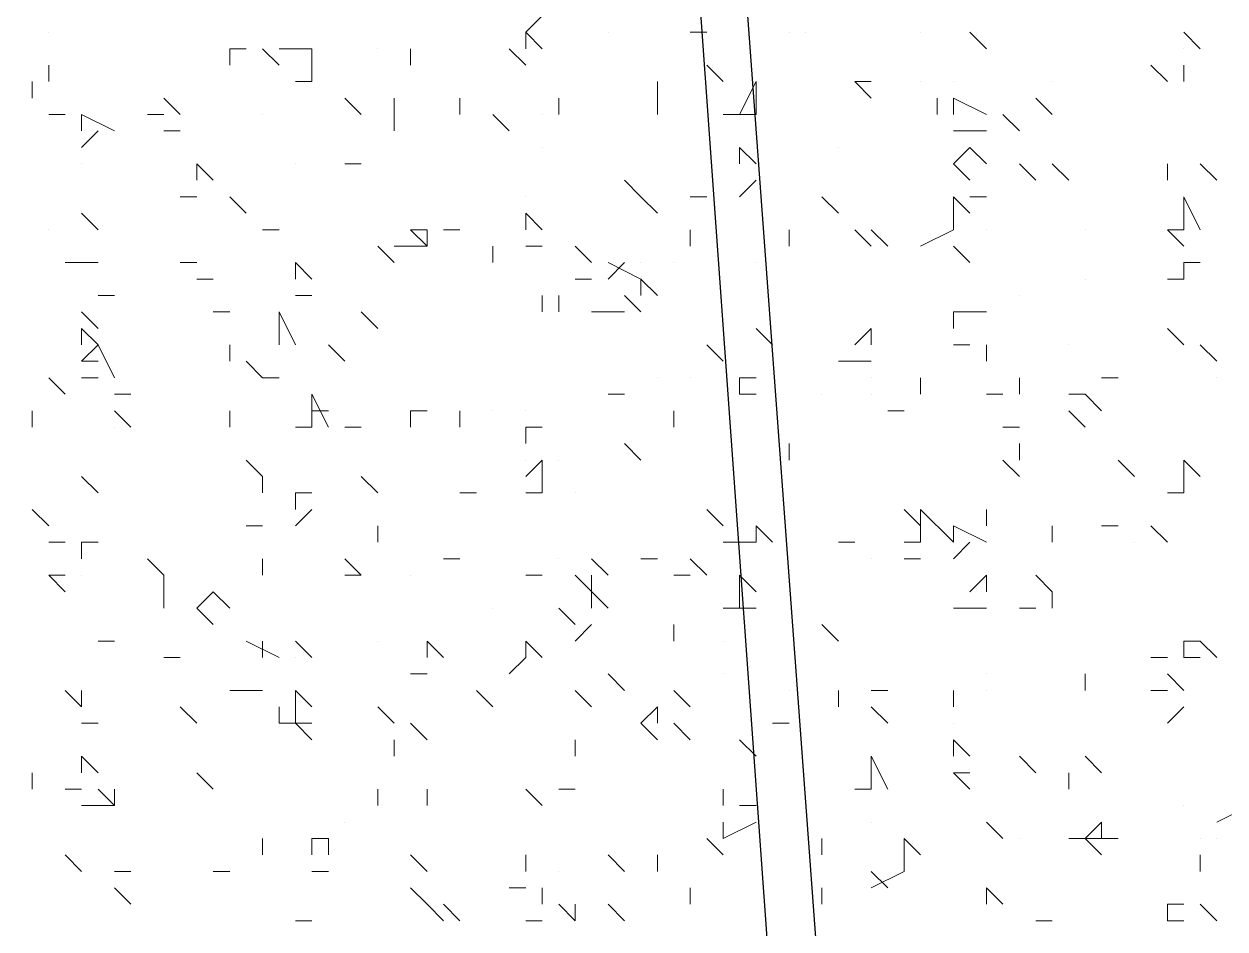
# Model space of a CAD drawing. Header units: millimetres. Extents: x 2928 to 3112, y 1220 to 1280.
# Drawn here: x 3001.4205 to 3001.6638, y 1265.2723 to 1265.4556 of the extents above; entities that cross this region are included whole.
import ezdxf

# ---------------------------------------------------------------- set-up
doc = ezdxf.new("R2010")
doc.units = ezdxf.units.MM

msp = doc.modelspace()

# ---------------------------------------------------------------- linework, layer by layer
at = {"color": 253, "linetype": 'Continuous', "lineweight": -2, "true_color": 0x9a9a9a}
msp.add_lwpolyline([(3000.56216, 1266.40731), (2999.63548, 1266.34065), (2999.91549, 1262.49726), (3000.8455, 1262.56393), (3001.77551, 1262.63393), (3001.49218, 1266.47398)], close=True, dxfattribs=at)
msp.add_lwpolyline([(3000.72217, 1264.49062), (3001.62218, 1264.55729), (3001.48551, 1266.46398), (3001.1255, 1266.43731), (3001.17217, 1265.82397), (3000.60883, 1265.78064)], dxfattribs=at)
at = {"color": 92, "linetype": 'Continuous', "lineweight": 5, "true_color": 0x00b800}
for points in [[(3001.52218, 1265.45397), (3001.52551, 1265.4573), (3001.52551, 1265.4573)], [(3001.52218, 1265.45397), (3001.52551, 1265.45063), (3001.52551, 1265.45063)], [(3001.52218, 1265.45397), (3001.52218, 1265.45063), (3001.52218, 1265.45063)], [(3001.55884, 1265.45397), (3001.55551, 1265.45397), (3001.55551, 1265.45397)], [(3001.61551, 1265.45063), (3001.61218, 1265.45397), (3001.61218, 1265.45397)], [(3001.65551, 1265.45397), (3001.65885, 1265.45063), (3001.65885, 1265.45063)], [(3001.46551, 1265.45063), (3001.46218, 1265.45063), (3001.46218, 1265.45063)], [(3001.46218, 1265.4473), (3001.46218, 1265.45063), (3001.46218, 1265.45063)], [(3001.47218, 1265.4473), (3001.46884, 1265.45063), (3001.46884, 1265.45063)], [(3001.47218, 1265.45063), (3001.47884, 1265.45063), (3001.47884, 1265.45063)], [(3001.47884, 1265.45063), (3001.47884, 1265.4473), (3001.47884, 1265.4473)], [(3001.47884, 1265.45063), (3001.47884, 1265.44397), (3001.47884, 1265.44397)], [(3001.49884, 1265.4473), (3001.49884, 1265.45063), (3001.49884, 1265.45063)], [(3001.51884, 1265.45063), (3001.52218, 1265.4473), (3001.52218, 1265.4473)], [(3001.42551, 1265.44397), (3001.42551, 1265.4473), (3001.42551, 1265.4473)], [(3001.56218, 1265.44397), (3001.55884, 1265.4473), (3001.55884, 1265.4473)], [(3001.65218, 1265.44397), (3001.64885, 1265.4473), (3001.64885, 1265.4473)], [(3001.65551, 1265.44397), (3001.65551, 1265.4473), (3001.65551, 1265.4473)], [(3001.42218, 1265.44063), (3001.42218, 1265.44397), (3001.42218, 1265.44397)], [(3001.47551, 1265.44397), (3001.47884, 1265.44397), (3001.47884, 1265.44397)], [(3001.54884, 1265.44063), (3001.54884, 1265.44397), (3001.54884, 1265.44397)], [(3001.56884, 1265.44397), (3001.56551, 1265.4373), (3001.56551, 1265.4373)], [(3001.56884, 1265.44397), (3001.56884, 1265.4373), (3001.56884, 1265.4373)], [(3001.56884, 1265.44063), (3001.56884, 1265.44397), (3001.56884, 1265.44397)], [(3001.59218, 1265.44063), (3001.58884, 1265.44397), (3001.58884, 1265.44397)], [(3001.59218, 1265.44397), (3001.58884, 1265.44397), (3001.58884, 1265.44397)], [(3001.45218, 1265.4373), (3001.44884, 1265.44063), (3001.44884, 1265.44063)], [(3001.48884, 1265.4373), (3001.48551, 1265.44063), (3001.48551, 1265.44063)], [(3001.49551, 1265.4373), (3001.49551, 1265.44063), (3001.49551, 1265.44063)], [(3001.50884, 1265.4373), (3001.50884, 1265.44063), (3001.50884, 1265.44063)], [(3001.52884, 1265.4373), (3001.52884, 1265.44063), (3001.52884, 1265.44063)], [(3001.54884, 1265.4373), (3001.54884, 1265.44063), (3001.54884, 1265.44063)], [(3001.60551, 1265.4373), (3001.60551, 1265.44063), (3001.60551, 1265.44063)], [(3001.60885, 1265.44063), (3001.61551, 1265.4373), (3001.61551, 1265.4373)], [(3001.60885, 1265.44063), (3001.60885, 1265.4373), (3001.60885, 1265.4373)], [(3001.62885, 1265.4373), (3001.62551, 1265.44063), (3001.62551, 1265.44063)], [(3001.42884, 1265.4373), (3001.42551, 1265.4373), (3001.42551, 1265.4373)], [(3001.43218, 1265.4373), (3001.43884, 1265.43397), (3001.43884, 1265.43397)], [(3001.43218, 1265.4373), (3001.43218, 1265.43397), (3001.43218, 1265.43397)], [(3001.44884, 1265.4373), (3001.44551, 1265.4373), (3001.44551, 1265.4373)], [(3001.49551, 1265.43397), (3001.49551, 1265.4373), (3001.49551, 1265.4373)], [(3001.51884, 1265.43397), (3001.51551, 1265.4373), (3001.51551, 1265.4373)], [(3001.56218, 1265.4373), (3001.56884, 1265.4373), (3001.56884, 1265.4373)], [(3001.62218, 1265.43397), (3001.61885, 1265.4373), (3001.61885, 1265.4373)], [(3001.43218, 1265.43063), (3001.43551, 1265.43397), (3001.43551, 1265.43397)], [(3001.45218, 1265.43397), (3001.44884, 1265.43397), (3001.44884, 1265.43397)], [(3001.60885, 1265.43397), (3001.61551, 1265.43397), (3001.61551, 1265.43397)], [(3001.56551, 1265.43063), (3001.56884, 1265.4273), (3001.56884, 1265.4273)], [(3001.56551, 1265.43063), (3001.56551, 1265.4273), (3001.56551, 1265.4273)], [(3001.61218, 1265.43063), (3001.60885, 1265.4273), (3001.60885, 1265.4273)], [(3001.61218, 1265.43063), (3001.61551, 1265.4273), (3001.61551, 1265.4273)], [(3001.45551, 1265.4273), (3001.45884, 1265.42397), (3001.45884, 1265.42397)], [(3001.45551, 1265.4273), (3001.45551, 1265.42397), (3001.45551, 1265.42397)], [(3001.48884, 1265.4273), (3001.48551, 1265.4273), (3001.48551, 1265.4273)], [(3001.60885, 1265.4273), (3001.61218, 1265.42397), (3001.61218, 1265.42397)], [(3001.62551, 1265.42397), (3001.62218, 1265.4273), (3001.62218, 1265.4273)], [(3001.63218, 1265.42397), (3001.62885, 1265.4273), (3001.62885, 1265.4273)], [(3001.65218, 1265.42397), (3001.65218, 1265.4273), (3001.65218, 1265.4273)], [(3001.66218, 1265.42397), (3001.65885, 1265.4273), (3001.65885, 1265.4273)], [(3001.54551, 1265.42063), (3001.54218, 1265.42397), (3001.54218, 1265.42397)], [(3001.56551, 1265.42063), (3001.56884, 1265.42397), (3001.56884, 1265.42397)], [(3001.45218, 1265.42063), (3001.45551, 1265.42063), (3001.45551, 1265.42063)], [(3001.46551, 1265.4173), (3001.46218, 1265.42063), (3001.46218, 1265.42063)], [(3001.54884, 1265.4173), (3001.54551, 1265.42063), (3001.54551, 1265.42063)], [(3001.55884, 1265.42063), (3001.55551, 1265.42063), (3001.55551, 1265.42063)], [(3001.58551, 1265.4173), (3001.58218, 1265.42063), (3001.58218, 1265.42063)], [(3001.60885, 1265.42063), (3001.61218, 1265.4173), (3001.61218, 1265.4173)], [(3001.60885, 1265.42063), (3001.60885, 1265.41397), (3001.60885, 1265.41397)], [(3001.61551, 1265.42063), (3001.61218, 1265.42063), (3001.61218, 1265.42063)], [(3001.65551, 1265.42063), (3001.65885, 1265.41397), (3001.65885, 1265.41397)], [(3001.65551, 1265.42063), (3001.65551, 1265.41397), (3001.65551, 1265.41397)], [(3001.43551, 1265.41397), (3001.43218, 1265.4173), (3001.43218, 1265.4173)], [(3001.52218, 1265.4173), (3001.52551, 1265.41397), (3001.52551, 1265.41397)], [(3001.52218, 1265.4173), (3001.52218, 1265.41397), (3001.52218, 1265.41397)], [(3001.60885, 1265.41397), (3001.60885, 1265.4173), (3001.60885, 1265.4173)], [(3001.47218, 1265.41397), (3001.46884, 1265.41397), (3001.46884, 1265.41397)], [(3001.50218, 1265.41397), (3001.49884, 1265.41397), (3001.49884, 1265.41397)], [(3001.50218, 1265.41063), (3001.49884, 1265.41397), (3001.49884, 1265.41397)], [(3001.50218, 1265.41397), (3001.50218, 1265.41063), (3001.50218, 1265.41063)], [(3001.50884, 1265.41397), (3001.50551, 1265.41397), (3001.50551, 1265.41397)], [(3001.55551, 1265.41063), (3001.55551, 1265.41397), (3001.55551, 1265.41397)], [(3001.57551, 1265.41063), (3001.57551, 1265.41397), (3001.57551, 1265.41397)], [(3001.59218, 1265.41063), (3001.58884, 1265.41397), (3001.58884, 1265.41397)], [(3001.59551, 1265.41063), (3001.59218, 1265.41397), (3001.59218, 1265.41397)], [(3001.60218, 1265.41063), (3001.60885, 1265.41397), (3001.60885, 1265.41397)], [(3001.65218, 1265.41397), (3001.65551, 1265.41397), (3001.65551, 1265.41397)], [(3001.65551, 1265.41063), (3001.65218, 1265.41397), (3001.65218, 1265.41397)], [(3001.49551, 1265.4073), (3001.49218, 1265.41063), (3001.49218, 1265.41063)], [(3001.49551, 1265.41063), (3001.50218, 1265.41063), (3001.50218, 1265.41063)], [(3001.51551, 1265.4073), (3001.51551, 1265.41063), (3001.51551, 1265.41063)], [(3001.52218, 1265.41063), (3001.52551, 1265.41063), (3001.52551, 1265.41063)], [(3001.53551, 1265.4073), (3001.53218, 1265.41063), (3001.53218, 1265.41063)], [(3001.61218, 1265.4073), (3001.60885, 1265.41063), (3001.60885, 1265.41063)], [(3001.43218, 1265.4073), (3001.42884, 1265.4073), (3001.42884, 1265.4073)], [(3001.43551, 1265.4073), (3001.43218, 1265.4073), (3001.43218, 1265.4073)], [(3001.45551, 1265.4073), (3001.45218, 1265.4073), (3001.45218, 1265.4073)], [(3001.47551, 1265.4073), (3001.47884, 1265.40397), (3001.47884, 1265.40397)], [(3001.47551, 1265.4073), (3001.47551, 1265.40397), (3001.47551, 1265.40397)], [(3001.53884, 1265.4073), (3001.54551, 1265.40397), (3001.54551, 1265.40397)], [(3001.54218, 1265.4073), (3001.53884, 1265.40397), (3001.53884, 1265.40397)], [(3001.65551, 1265.4073), (3001.65885, 1265.4073), (3001.65885, 1265.4073)], [(3001.65551, 1265.4073), (3001.65551, 1265.40397), (3001.65551, 1265.40397)], [(3001.45884, 1265.40397), (3001.45551, 1265.40397), (3001.45551, 1265.40397)], [(3001.53551, 1265.40397), (3001.53218, 1265.40397), (3001.53218, 1265.40397)], [(3001.54551, 1265.40397), (3001.54884, 1265.40063), (3001.54884, 1265.40063)], [(3001.54551, 1265.40397), (3001.54551, 1265.40063), (3001.54551, 1265.40063)], [(3001.65218, 1265.40397), (3001.65551, 1265.40397), (3001.65551, 1265.40397)], [(3001.43884, 1265.40063), (3001.43551, 1265.40063), (3001.43551, 1265.40063)], [(3001.47551, 1265.40063), (3001.47884, 1265.40063), (3001.47884, 1265.40063)], [(3001.52551, 1265.3973), (3001.52551, 1265.40063), (3001.52551, 1265.40063)], [(3001.52884, 1265.3973), (3001.52884, 1265.40063), (3001.52884, 1265.40063)], [(3001.54218, 1265.40063), (3001.54551, 1265.3973), (3001.54551, 1265.3973)], [(3001.43551, 1265.39397), (3001.43218, 1265.3973), (3001.43218, 1265.3973)], [(3001.46218, 1265.3973), (3001.45884, 1265.3973), (3001.45884, 1265.3973)], [(3001.47218, 1265.3973), (3001.47551, 1265.39063), (3001.47551, 1265.39063)], [(3001.47218, 1265.3973), (3001.47218, 1265.39063), (3001.47218, 1265.39063)], [(3001.49218, 1265.39397), (3001.48884, 1265.3973), (3001.48884, 1265.3973)], [(3001.53551, 1265.3973), (3001.54218, 1265.3973), (3001.54218, 1265.3973)], [(3001.60885, 1265.3973), (3001.61551, 1265.3973), (3001.61551, 1265.3973)], [(3001.60885, 1265.3973), (3001.60885, 1265.39397), (3001.60885, 1265.39397)], [(3001.43218, 1265.39397), (3001.43551, 1265.39063), (3001.43551, 1265.39063)], [(3001.43218, 1265.39397), (3001.43218, 1265.39063), (3001.43218, 1265.39063)], [(3001.57218, 1265.39063), (3001.56884, 1265.39397), (3001.56884, 1265.39397)], [(3001.59218, 1265.39397), (3001.58884, 1265.39063), (3001.58884, 1265.39063)], [(3001.59218, 1265.39397), (3001.59218, 1265.39063), (3001.59218, 1265.39063)], [(3001.59218, 1265.39063), (3001.59218, 1265.39397), (3001.59218, 1265.39397)], [(3001.65551, 1265.39063), (3001.65218, 1265.39397), (3001.65218, 1265.39397)], [(3001.43551, 1265.39063), (3001.43218, 1265.3873), (3001.43218, 1265.3873)], [(3001.43551, 1265.39063), (3001.43884, 1265.38397), (3001.43884, 1265.38397)], [(3001.46218, 1265.3873), (3001.46218, 1265.39063), (3001.46218, 1265.39063)], [(3001.48551, 1265.3873), (3001.48218, 1265.39063), (3001.48218, 1265.39063)], [(3001.56218, 1265.3873), (3001.55884, 1265.39063), (3001.55884, 1265.39063)], [(3001.60885, 1265.39063), (3001.61218, 1265.39063), (3001.61218, 1265.39063)], [(3001.61551, 1265.3873), (3001.61551, 1265.39063), (3001.61551, 1265.39063)], [(3001.66218, 1265.3873), (3001.65885, 1265.39063), (3001.65885, 1265.39063)], [(3001.43218, 1265.3873), (3001.43551, 1265.3873), (3001.43551, 1265.3873)], [(3001.46884, 1265.38397), (3001.46551, 1265.3873), (3001.46551, 1265.3873)], [(3001.58551, 1265.3873), (3001.59218, 1265.3873), (3001.59218, 1265.3873)], [(3001.42884, 1265.38063), (3001.42551, 1265.38397), (3001.42551, 1265.38397)], [(3001.43218, 1265.38397), (3001.43551, 1265.38397), (3001.43551, 1265.38397)], [(3001.46884, 1265.38397), (3001.47218, 1265.38397), (3001.47218, 1265.38397)], [(3001.56551, 1265.38397), (3001.56884, 1265.38397), (3001.56884, 1265.38397)], [(3001.56551, 1265.38397), (3001.56551, 1265.38063), (3001.56551, 1265.38063)], [(3001.60218, 1265.38063), (3001.60218, 1265.38397), (3001.60218, 1265.38397)], [(3001.62218, 1265.38063), (3001.62218, 1265.38397), (3001.62218, 1265.38397)], [(3001.64218, 1265.38397), (3001.63885, 1265.38397), (3001.63885, 1265.38397)], [(3001.44218, 1265.38063), (3001.43884, 1265.38063), (3001.43884, 1265.38063)], [(3001.47884, 1265.38063), (3001.48218, 1265.37397), (3001.48218, 1265.37397)], [(3001.47884, 1265.38063), (3001.47884, 1265.37397), (3001.47884, 1265.37397)], [(3001.54218, 1265.38063), (3001.53884, 1265.38063), (3001.53884, 1265.38063)], [(3001.56551, 1265.38063), (3001.56884, 1265.38063), (3001.56884, 1265.38063)], [(3001.61885, 1265.38063), (3001.61551, 1265.38063), (3001.61551, 1265.38063)], [(3001.63551, 1265.38063), (3001.63218, 1265.38063), (3001.63218, 1265.38063)], [(3001.63551, 1265.38063), (3001.63885, 1265.3773), (3001.63885, 1265.3773)], [(3001.42218, 1265.37397), (3001.42218, 1265.3773), (3001.42218, 1265.3773)], [(3001.44218, 1265.37397), (3001.43884, 1265.3773), (3001.43884, 1265.3773)], [(3001.46218, 1265.37397), (3001.46218, 1265.3773), (3001.46218, 1265.3773)], [(3001.48218, 1265.3773), (3001.47884, 1265.3773), (3001.47884, 1265.3773)], [(3001.50218, 1265.3773), (3001.49884, 1265.3773), (3001.49884, 1265.3773)], [(3001.49884, 1265.37397), (3001.49884, 1265.3773), (3001.49884, 1265.3773)], [(3001.50884, 1265.37397), (3001.50884, 1265.3773), (3001.50884, 1265.3773)], [(3001.55218, 1265.37397), (3001.55218, 1265.3773), (3001.55218, 1265.3773)], [(3001.59885, 1265.3773), (3001.59551, 1265.3773), (3001.59551, 1265.3773)], [(3001.63218, 1265.3773), (3001.63551, 1265.37397), (3001.63551, 1265.37397)], [(3001.47551, 1265.37397), (3001.47884, 1265.37397), (3001.47884, 1265.37397)], [(3001.48884, 1265.37397), (3001.48551, 1265.37397), (3001.48551, 1265.37397)], [(3001.52218, 1265.37397), (3001.52551, 1265.37397), (3001.52551, 1265.37397)], [(3001.52218, 1265.37397), (3001.52218, 1265.37063), (3001.52218, 1265.37063)], [(3001.62218, 1265.37397), (3001.61885, 1265.37397), (3001.61885, 1265.37397)], [(3001.54551, 1265.3673), (3001.54218, 1265.37063), (3001.54218, 1265.37063)], [(3001.57551, 1265.3673), (3001.57551, 1265.37063), (3001.57551, 1265.37063)], [(3001.62218, 1265.3673), (3001.62218, 1265.37063), (3001.62218, 1265.37063)], [(3001.46884, 1265.36397), (3001.46551, 1265.3673), (3001.46551, 1265.3673)], [(3001.52551, 1265.3673), (3001.52218, 1265.36397), (3001.52218, 1265.36397)], [(3001.52551, 1265.3673), (3001.52551, 1265.36063), (3001.52551, 1265.36063)], [(3001.62218, 1265.36397), (3001.61885, 1265.3673), (3001.61885, 1265.3673)], [(3001.64551, 1265.36397), (3001.64218, 1265.3673), (3001.64218, 1265.3673)], [(3001.65551, 1265.3673), (3001.65885, 1265.36397), (3001.65885, 1265.36397)], [(3001.65551, 1265.3673), (3001.65551, 1265.36063), (3001.65551, 1265.36063)], [(3001.43551, 1265.36063), (3001.43218, 1265.36397), (3001.43218, 1265.36397)], [(3001.46884, 1265.36063), (3001.46884, 1265.36397), (3001.46884, 1265.36397)], [(3001.49218, 1265.36063), (3001.48884, 1265.36397), (3001.48884, 1265.36397)], [(3001.47551, 1265.36063), (3001.47884, 1265.36063), (3001.47884, 1265.36063)], [(3001.47551, 1265.36063), (3001.47551, 1265.3573), (3001.47551, 1265.3573)], [(3001.51218, 1265.36063), (3001.50884, 1265.36063), (3001.50884, 1265.36063)], [(3001.52218, 1265.36063), (3001.52551, 1265.36063), (3001.52551, 1265.36063)], [(3001.65218, 1265.36063), (3001.65551, 1265.36063), (3001.65551, 1265.36063)], [(3001.65551, 1265.36063), (3001.65218, 1265.36063), (3001.65218, 1265.36063)], [(3001.42551, 1265.35397), (3001.42218, 1265.3573), (3001.42218, 1265.3573)], [(3001.47551, 1265.35397), (3001.47884, 1265.3573), (3001.47884, 1265.3573)], [(3001.56218, 1265.35397), (3001.55884, 1265.3573), (3001.55884, 1265.3573)], [(3001.60218, 1265.35397), (3001.59885, 1265.3573), (3001.59885, 1265.3573)], [(3001.60218, 1265.3573), (3001.60885, 1265.35063), (3001.60885, 1265.35063)], [(3001.60218, 1265.3573), (3001.60218, 1265.35063), (3001.60218, 1265.35063)], [(3001.61551, 1265.35397), (3001.61551, 1265.3573), (3001.61551, 1265.3573)], [(3001.46884, 1265.35397), (3001.46551, 1265.35397), (3001.46551, 1265.35397)], [(3001.49218, 1265.35063), (3001.49218, 1265.35397), (3001.49218, 1265.35397)], [(3001.56884, 1265.35397), (3001.57218, 1265.35063), (3001.57218, 1265.35063)], [(3001.56884, 1265.35397), (3001.56884, 1265.35063), (3001.56884, 1265.35063)], [(3001.60885, 1265.35397), (3001.61551, 1265.35063), (3001.61551, 1265.35063)], [(3001.60885, 1265.35397), (3001.60885, 1265.35063), (3001.60885, 1265.35063)], [(3001.62885, 1265.35063), (3001.62885, 1265.35397), (3001.62885, 1265.35397)], [(3001.64218, 1265.35397), (3001.63885, 1265.35397), (3001.63885, 1265.35397)], [(3001.65218, 1265.35063), (3001.64885, 1265.35397), (3001.64885, 1265.35397)], [(3001.42884, 1265.35063), (3001.42551, 1265.35063), (3001.42551, 1265.35063)], [(3001.43218, 1265.35063), (3001.43551, 1265.35063), (3001.43551, 1265.35063)], [(3001.43218, 1265.35063), (3001.43218, 1265.3473), (3001.43218, 1265.3473)], [(3001.56551, 1265.35063), (3001.56218, 1265.35063), (3001.56218, 1265.35063)], [(3001.56551, 1265.35063), (3001.56884, 1265.35063), (3001.56884, 1265.35063)], [(3001.58884, 1265.35063), (3001.58551, 1265.35063), (3001.58551, 1265.35063)], [(3001.60218, 1265.35063), (3001.59885, 1265.35063), (3001.59885, 1265.35063)], [(3001.60885, 1265.3473), (3001.61218, 1265.35063), (3001.61218, 1265.35063)], [(3001.44884, 1265.34397), (3001.44551, 1265.3473), (3001.44551, 1265.3473)], [(3001.46884, 1265.34397), (3001.46884, 1265.3473), (3001.46884, 1265.3473)], [(3001.48884, 1265.34397), (3001.48551, 1265.3473), (3001.48551, 1265.3473)], [(3001.50884, 1265.3473), (3001.50551, 1265.3473), (3001.50551, 1265.3473)], [(3001.53884, 1265.34397), (3001.53551, 1265.3473), (3001.53551, 1265.3473)], [(3001.54884, 1265.3473), (3001.54551, 1265.3473), (3001.54551, 1265.3473)], [(3001.55884, 1265.34397), (3001.55551, 1265.3473), (3001.55551, 1265.3473)], [(3001.59885, 1265.3473), (3001.60218, 1265.3473), (3001.60218, 1265.3473)], [(3001.42884, 1265.34397), (3001.42551, 1265.34397), (3001.42551, 1265.34397)], [(3001.42884, 1265.34063), (3001.42551, 1265.34397), (3001.42551, 1265.34397)], [(3001.44884, 1265.34063), (3001.44884, 1265.34397), (3001.44884, 1265.34397)], [(3001.48884, 1265.34397), (3001.48551, 1265.34397), (3001.48551, 1265.34397)], [(3001.52551, 1265.34397), (3001.52218, 1265.34397), (3001.52218, 1265.34397)], [(3001.53218, 1265.34397), (3001.53884, 1265.3373), (3001.53884, 1265.3373)], [(3001.53551, 1265.34397), (3001.53551, 1265.3373), (3001.53551, 1265.3373)], [(3001.55551, 1265.34397), (3001.55218, 1265.34397), (3001.55218, 1265.34397)], [(3001.56551, 1265.34397), (3001.56884, 1265.34063), (3001.56884, 1265.34063)], [(3001.56551, 1265.34397), (3001.56551, 1265.3373), (3001.56551, 1265.3373)], [(3001.61551, 1265.34397), (3001.61218, 1265.34063), (3001.61218, 1265.34063)], [(3001.61551, 1265.34397), (3001.61551, 1265.34063), (3001.61551, 1265.34063)], [(3001.62885, 1265.34063), (3001.62551, 1265.34397), (3001.62551, 1265.34397)], [(3001.44884, 1265.3373), (3001.44884, 1265.34063), (3001.44884, 1265.34063)], [(3001.45884, 1265.34063), (3001.45551, 1265.3373), (3001.45551, 1265.3373)], [(3001.45884, 1265.34063), (3001.46218, 1265.3373), (3001.46218, 1265.3373)], [(3001.62885, 1265.3373), (3001.62885, 1265.34063), (3001.62885, 1265.34063)], [(3001.45551, 1265.3373), (3001.45884, 1265.33397), (3001.45884, 1265.33397)], [(3001.53218, 1265.33397), (3001.52884, 1265.3373), (3001.52884, 1265.3373)], [(3001.56218, 1265.3373), (3001.56884, 1265.3373), (3001.56884, 1265.3373)], [(3001.60885, 1265.3373), (3001.61551, 1265.3373), (3001.61551, 1265.3373)], [(3001.62551, 1265.3373), (3001.62218, 1265.3373), (3001.62218, 1265.3373)], [(3001.53218, 1265.33063), (3001.53551, 1265.33397), (3001.53551, 1265.33397)], [(3001.55218, 1265.33063), (3001.55218, 1265.33397), (3001.55218, 1265.33397)], [(3001.58551, 1265.33063), (3001.58218, 1265.33397), (3001.58218, 1265.33397)], [(3001.43884, 1265.33063), (3001.43551, 1265.33063), (3001.43551, 1265.33063)], [(3001.46551, 1265.33063), (3001.47218, 1265.3273), (3001.47218, 1265.3273)], [(3001.46884, 1265.33063), (3001.46884, 1265.3273), (3001.46884, 1265.3273)], [(3001.47884, 1265.3273), (3001.47551, 1265.33063), (3001.47551, 1265.33063)], [(3001.50218, 1265.33063), (3001.50551, 1265.3273), (3001.50551, 1265.3273)], [(3001.50218, 1265.33063), (3001.50218, 1265.3273), (3001.50218, 1265.3273)], [(3001.52218, 1265.33063), (3001.52551, 1265.3273), (3001.52551, 1265.3273)], [(3001.52218, 1265.33063), (3001.52218, 1265.3273), (3001.52218, 1265.3273)], [(3001.65885, 1265.33063), (3001.65551, 1265.33063), (3001.65551, 1265.33063)], [(3001.65551, 1265.3273), (3001.65551, 1265.33063), (3001.65551, 1265.33063)], [(3001.65885, 1265.33063), (3001.66218, 1265.3273), (3001.66218, 1265.3273)], [(3001.45218, 1265.3273), (3001.44884, 1265.3273), (3001.44884, 1265.3273)], [(3001.51884, 1265.32396), (3001.52218, 1265.3273), (3001.52218, 1265.3273)], [(3001.65218, 1265.3273), (3001.64885, 1265.3273), (3001.64885, 1265.3273)], [(3001.65551, 1265.3273), (3001.65885, 1265.3273), (3001.65885, 1265.3273)], [(3001.49884, 1265.32396), (3001.50218, 1265.32396), (3001.50218, 1265.32396)], [(3001.54218, 1265.32063), (3001.53884, 1265.32396), (3001.53884, 1265.32396)], [(3001.63551, 1265.32063), (3001.63551, 1265.32396), (3001.63551, 1265.32396)], [(3001.65551, 1265.32063), (3001.65218, 1265.32396), (3001.65218, 1265.32396)], [(3001.43218, 1265.3173), (3001.42884, 1265.32063), (3001.42884, 1265.32063)], [(3001.43218, 1265.3173), (3001.43218, 1265.32063), (3001.43218, 1265.32063)], [(3001.46218, 1265.32063), (3001.46884, 1265.32063), (3001.46884, 1265.32063)], [(3001.47551, 1265.32063), (3001.47884, 1265.3173), (3001.47884, 1265.3173)], [(3001.47551, 1265.32063), (3001.47551, 1265.31396), (3001.47551, 1265.31396)], [(3001.51551, 1265.3173), (3001.51218, 1265.32063), (3001.51218, 1265.32063)], [(3001.53551, 1265.3173), (3001.53218, 1265.32063), (3001.53218, 1265.32063)], [(3001.55551, 1265.3173), (3001.55218, 1265.32063), (3001.55218, 1265.32063)], [(3001.58551, 1265.3173), (3001.58551, 1265.32063), (3001.58551, 1265.32063)], [(3001.59551, 1265.32063), (3001.59218, 1265.32063), (3001.59218, 1265.32063)], [(3001.60885, 1265.3173), (3001.60885, 1265.32063), (3001.60885, 1265.32063)], [(3001.65218, 1265.32063), (3001.64885, 1265.32063), (3001.64885, 1265.32063)], [(3001.45551, 1265.31396), (3001.45218, 1265.3173), (3001.45218, 1265.3173)], [(3001.47218, 1265.31396), (3001.47218, 1265.3173), (3001.47218, 1265.3173)], [(3001.49551, 1265.31396), (3001.49218, 1265.3173), (3001.49218, 1265.3173)], [(3001.54884, 1265.3173), (3001.54551, 1265.31396), (3001.54551, 1265.31396)], [(3001.54884, 1265.3173), (3001.54884, 1265.31396), (3001.54884, 1265.31396)], [(3001.59551, 1265.31396), (3001.59218, 1265.3173), (3001.59218, 1265.3173)], [(3001.65218, 1265.31396), (3001.65551, 1265.3173), (3001.65551, 1265.3173)], [(3001.43551, 1265.31396), (3001.43218, 1265.31396), (3001.43218, 1265.31396)], [(3001.47218, 1265.31396), (3001.47884, 1265.31396), (3001.47884, 1265.31396)], [(3001.47884, 1265.31063), (3001.47551, 1265.31396), (3001.47551, 1265.31396)], [(3001.50218, 1265.31063), (3001.49884, 1265.31396), (3001.49884, 1265.31396)], [(3001.54551, 1265.31396), (3001.54884, 1265.31063), (3001.54884, 1265.31063)], [(3001.55551, 1265.31063), (3001.55218, 1265.31396), (3001.55218, 1265.31396)], [(3001.57551, 1265.31396), (3001.57218, 1265.31396), (3001.57218, 1265.31396)], [(3001.49551, 1265.3073), (3001.49551, 1265.31063), (3001.49551, 1265.31063)], [(3001.53218, 1265.3073), (3001.53218, 1265.31063), (3001.53218, 1265.31063)], [(3001.56884, 1265.3073), (3001.56551, 1265.31063), (3001.56551, 1265.31063)], [(3001.60885, 1265.31063), (3001.61218, 1265.3073), (3001.61218, 1265.3073)], [(3001.60885, 1265.31063), (3001.60885, 1265.3073), (3001.60885, 1265.3073)], [(3001.43218, 1265.3073), (3001.43551, 1265.30396), (3001.43551, 1265.30396)], [(3001.43218, 1265.3073), (3001.43218, 1265.30396), (3001.43218, 1265.30396)], [(3001.59218, 1265.3073), (3001.59551, 1265.30063), (3001.59551, 1265.30063)], [(3001.59218, 1265.3073), (3001.59218, 1265.30063), (3001.59218, 1265.30063)], [(3001.62551, 1265.30396), (3001.62218, 1265.3073), (3001.62218, 1265.3073)], [(3001.63885, 1265.30396), (3001.63551, 1265.3073), (3001.63551, 1265.3073)], [(3001.42218, 1265.30063), (3001.42218, 1265.30396), (3001.42218, 1265.30396)], [(3001.45884, 1265.30063), (3001.45551, 1265.30396), (3001.45551, 1265.30396)], [(3001.45884, 1265.30063), (3001.45551, 1265.30396), (3001.45551, 1265.30396)], [(3001.60885, 1265.30396), (3001.61218, 1265.30396), (3001.61218, 1265.30396)], [(3001.61218, 1265.30063), (3001.60885, 1265.30396), (3001.60885, 1265.30396)], [(3001.63218, 1265.30063), (3001.63218, 1265.30396), (3001.63218, 1265.30396)], [(3001.42884, 1265.30063), (3001.43218, 1265.30063), (3001.43218, 1265.30063)], [(3001.43884, 1265.2973), (3001.43551, 1265.30063), (3001.43551, 1265.30063)], [(3001.43884, 1265.30063), (3001.43884, 1265.2973), (3001.43884, 1265.2973)], [(3001.49218, 1265.2973), (3001.49218, 1265.30063), (3001.49218, 1265.30063)], [(3001.50218, 1265.2973), (3001.50218, 1265.30063), (3001.50218, 1265.30063)], [(3001.52551, 1265.2973), (3001.52218, 1265.30063), (3001.52218, 1265.30063)], [(3001.53218, 1265.30063), (3001.52884, 1265.30063), (3001.52884, 1265.30063)], [(3001.56218, 1265.2973), (3001.56218, 1265.30063), (3001.56218, 1265.30063)], [(3001.58884, 1265.30063), (3001.59218, 1265.30063), (3001.59218, 1265.30063)], [(3001.43218, 1265.2973), (3001.43884, 1265.2973), (3001.43884, 1265.2973)], [(3001.56551, 1265.2973), (3001.56884, 1265.2973), (3001.56884, 1265.2973)], [(3001.66218, 1265.29396), (3001.66885, 1265.2973), (3001.66885, 1265.2973)], [(3001.56218, 1265.29063), (3001.56884, 1265.29396), (3001.56884, 1265.29396)], [(3001.56218, 1265.29063), (3001.56218, 1265.29396), (3001.56218, 1265.29396)], [(3001.61885, 1265.29063), (3001.61551, 1265.29396), (3001.61551, 1265.29396)], [(3001.63885, 1265.29396), (3001.63551, 1265.29063), (3001.63551, 1265.29063)], [(3001.63885, 1265.29396), (3001.63885, 1265.29063), (3001.63885, 1265.29063)], [(3001.46884, 1265.2873), (3001.46884, 1265.29063), (3001.46884, 1265.29063)], [(3001.47884, 1265.29063), (3001.47884, 1265.2873), (3001.47884, 1265.2873)], [(3001.48218, 1265.29063), (3001.47884, 1265.29063), (3001.47884, 1265.29063)], [(3001.48218, 1265.29063), (3001.48218, 1265.2873), (3001.48218, 1265.2873)], [(3001.56218, 1265.2873), (3001.55884, 1265.29063), (3001.55884, 1265.29063)], [(3001.58218, 1265.2873), (3001.58218, 1265.29063), (3001.58218, 1265.29063)], [(3001.59885, 1265.29063), (3001.60218, 1265.2873), (3001.60218, 1265.2873)], [(3001.59885, 1265.29063), (3001.59885, 1265.28396), (3001.59885, 1265.28396)], [(3001.60218, 1265.2873), (3001.59885, 1265.29063), (3001.59885, 1265.29063)], [(3001.63218, 1265.29063), (3001.63885, 1265.29063), (3001.63885, 1265.29063)], [(3001.63885, 1265.2873), (3001.63551, 1265.29063), (3001.63551, 1265.29063)], [(3001.64218, 1265.29063), (3001.63885, 1265.29063), (3001.63885, 1265.29063)], [(3001.43218, 1265.28396), (3001.42884, 1265.2873), (3001.42884, 1265.2873)], [(3001.50218, 1265.28396), (3001.49884, 1265.2873), (3001.49884, 1265.2873)], [(3001.52218, 1265.2873), (3001.52218, 1265.28396), (3001.52218, 1265.28396)], [(3001.52218, 1265.2873), (3001.52218, 1265.28396), (3001.52218, 1265.28396)], [(3001.52218, 1265.28396), (3001.52218, 1265.2873), (3001.52218, 1265.2873)], [(3001.54218, 1265.28396), (3001.53884, 1265.2873), (3001.53884, 1265.2873)], [(3001.54884, 1265.28396), (3001.54884, 1265.2873), (3001.54884, 1265.2873)], [(3001.65885, 1265.28396), (3001.65885, 1265.2873), (3001.65885, 1265.2873)], [(3001.44218, 1265.28396), (3001.43884, 1265.28396), (3001.43884, 1265.28396)], [(3001.46218, 1265.28396), (3001.45884, 1265.28396), (3001.45884, 1265.28396)], [(3001.47884, 1265.28396), (3001.48218, 1265.28396), (3001.48218, 1265.28396)], [(3001.48218, 1265.28396), (3001.47884, 1265.28396), (3001.47884, 1265.28396)], [(3001.59218, 1265.28063), (3001.59885, 1265.28396), (3001.59885, 1265.28396)], [(3001.59551, 1265.28063), (3001.59218, 1265.28396), (3001.59218, 1265.28396)], [(3001.44218, 1265.2773), (3001.43884, 1265.28063), (3001.43884, 1265.28063)], [(3001.50218, 1265.2773), (3001.49884, 1265.28063), (3001.49884, 1265.28063)], [(3001.51884, 1265.28063), (3001.52218, 1265.28063), (3001.52218, 1265.28063)], [(3001.52551, 1265.28063), (3001.52551, 1265.2773), (3001.52551, 1265.2773)], [(3001.55551, 1265.2773), (3001.55551, 1265.28063), (3001.55551, 1265.28063)], [(3001.58218, 1265.2773), (3001.58218, 1265.28063), (3001.58218, 1265.28063)], [(3001.61551, 1265.2773), (3001.61551, 1265.28063), (3001.61551, 1265.28063)], [(3001.61885, 1265.2773), (3001.61551, 1265.28063), (3001.61551, 1265.28063)], [(3001.50551, 1265.27396), (3001.50218, 1265.2773), (3001.50218, 1265.2773)], [(3001.50884, 1265.27396), (3001.50551, 1265.2773), (3001.50551, 1265.2773)], [(3001.52884, 1265.2773), (3001.53218, 1265.27396), (3001.53218, 1265.27396)], [(3001.53218, 1265.2773), (3001.53218, 1265.27396), (3001.53218, 1265.27396)], [(3001.54218, 1265.27396), (3001.53884, 1265.2773), (3001.53884, 1265.2773)], [(3001.65218, 1265.2773), (3001.65551, 1265.2773), (3001.65551, 1265.2773)], [(3001.65218, 1265.2773), (3001.65218, 1265.27396), (3001.65218, 1265.27396)], [(3001.66218, 1265.27396), (3001.65885, 1265.2773), (3001.65885, 1265.2773)], [(3001.47551, 1265.27396), (3001.47884, 1265.27396), (3001.47884, 1265.27396)], [(3001.52218, 1265.27396), (3001.52551, 1265.27396), (3001.52551, 1265.27396)], [(3001.62885, 1265.27396), (3001.62551, 1265.27396), (3001.62551, 1265.27396)], [(3001.65218, 1265.27396), (3001.65551, 1265.27396), (3001.65551, 1265.27396)]]:
    msp.add_lwpolyline(points, dxfattribs=at)
for points in [[(3001.42551, 1265.45397), (3001.42551, 1265.45397)], [(3001.53884, 1265.45397), (3001.53884, 1265.45397)], [(3001.57551, 1265.45397), (3001.57551, 1265.45397)], [(3001.57884, 1265.45397), (3001.57884, 1265.45397)], [(3001.60218, 1265.45397), (3001.60218, 1265.45397)], [(3001.49218, 1265.45063), (3001.49218, 1265.45063)], [(3001.65551, 1265.45063), (3001.65551, 1265.45063)], [(3001.60218, 1265.44397), (3001.60218, 1265.44397)], [(3001.60885, 1265.44397), (3001.60885, 1265.44397)], [(3001.62885, 1265.44397), (3001.62885, 1265.44397)], [(3001.46884, 1265.4373), (3001.46884, 1265.4373)], [(3001.52551, 1265.4373), (3001.52551, 1265.4373)], [(3001.52551, 1265.43063), (3001.52551, 1265.43063)], [(3001.58551, 1265.43063), (3001.58551, 1265.43063)], [(3001.43218, 1265.4273), (3001.43218, 1265.4273)], [(3001.47551, 1265.4273), (3001.47551, 1265.4273)], [(3001.65218, 1265.4273), (3001.65218, 1265.4273)], [(3001.52218, 1265.42063), (3001.52218, 1265.42063)], [(3001.42551, 1265.41397), (3001.42551, 1265.41397)], [(3001.61551, 1265.41397), (3001.61551, 1265.41397)], [(3001.63551, 1265.41397), (3001.63551, 1265.41397)], [(3001.65551, 1265.41397), (3001.65551, 1265.41397)], [(3001.47551, 1265.4073), (3001.47551, 1265.4073)], [(3001.49551, 1265.4073), (3001.49551, 1265.4073)], [(3001.54551, 1265.4073), (3001.54551, 1265.4073)], [(3001.55218, 1265.4073), (3001.55218, 1265.4073)], [(3001.56884, 1265.4073), (3001.56884, 1265.4073)], [(3001.63551, 1265.40397), (3001.63551, 1265.40397)], [(3001.62218, 1265.40063), (3001.62218, 1265.40063)], [(3001.63218, 1265.39063), (3001.63218, 1265.39063)], [(3001.54884, 1265.38397), (3001.54884, 1265.38397)], [(3001.55551, 1265.38397), (3001.55551, 1265.38397)], [(3001.59218, 1265.38397), (3001.59218, 1265.38397)], [(3001.66218, 1265.38397), (3001.66218, 1265.38397)], [(3001.56218, 1265.38063), (3001.56218, 1265.38063)], [(3001.58218, 1265.38063), (3001.58218, 1265.38063)], [(3001.59218, 1265.38063), (3001.59218, 1265.38063)], [(3001.47884, 1265.3773), (3001.47884, 1265.3773)], [(3001.51551, 1265.3773), (3001.51551, 1265.3773)], [(3001.52218, 1265.3773), (3001.52218, 1265.3773)], [(3001.43884, 1265.37397), (3001.43884, 1265.37397)], [(3001.52218, 1265.3673), (3001.52218, 1265.3673)], [(3001.52884, 1265.3673), (3001.52884, 1265.3673)], [(3001.53218, 1265.36063), (3001.53218, 1265.36063)], [(3001.56884, 1265.35063), (3001.56884, 1265.35063)], [(3001.60885, 1265.35063), (3001.60885, 1265.35063)], [(3001.64551, 1265.35063), (3001.64551, 1265.35063)], [(3001.52884, 1265.3473), (3001.52884, 1265.3473)], [(3001.59218, 1265.3473), (3001.59218, 1265.3473)], [(3001.43218, 1265.34397), (3001.43218, 1265.34397)], [(3001.49884, 1265.34397), (3001.49884, 1265.34397)], [(3001.51551, 1265.3373), (3001.51551, 1265.3373)], [(3001.49218, 1265.33063), (3001.49218, 1265.33063)], [(3001.56218, 1265.33063), (3001.56218, 1265.33063)], [(3001.47551, 1265.3273), (3001.47551, 1265.3273)], [(3001.56218, 1265.32396), (3001.56218, 1265.32396)], [(3001.61551, 1265.32396), (3001.61551, 1265.32396)], [(3001.46884, 1265.32063), (3001.46884, 1265.32063)], [(3001.57551, 1265.32063), (3001.57551, 1265.32063)], [(3001.61551, 1265.32063), (3001.61551, 1265.32063)], [(3001.65551, 1265.32063), (3001.65551, 1265.32063)], [(3001.65551, 1265.32063), (3001.65551, 1265.32063)], [(3001.49884, 1265.31396), (3001.49884, 1265.31396)], [(3001.60885, 1265.31396), (3001.60885, 1265.31396)], [(3001.43551, 1265.30063), (3001.43551, 1265.30063)], [(3001.56551, 1265.2973), (3001.56551, 1265.2973)], [(3001.65551, 1265.2973), (3001.65551, 1265.2973)], [(3001.48551, 1265.29396), (3001.48551, 1265.29396)], [(3001.59218, 1265.29396), (3001.59218, 1265.29396)], [(3001.62218, 1265.29063), (3001.62218, 1265.29063)], [(3001.65885, 1265.29063), (3001.65885, 1265.29063)], [(3001.66218, 1265.29063), (3001.66218, 1265.29063)], [(3001.52884, 1265.28396), (3001.52884, 1265.28396)], [(3001.52551, 1265.2773), (3001.52551, 1265.2773)], [(3001.47551, 1265.27396), (3001.47551, 1265.27396)]]:
    msp.add_lwpolyline(points, close=True, dxfattribs=at)

doc.saveas('drawing.dxf')
